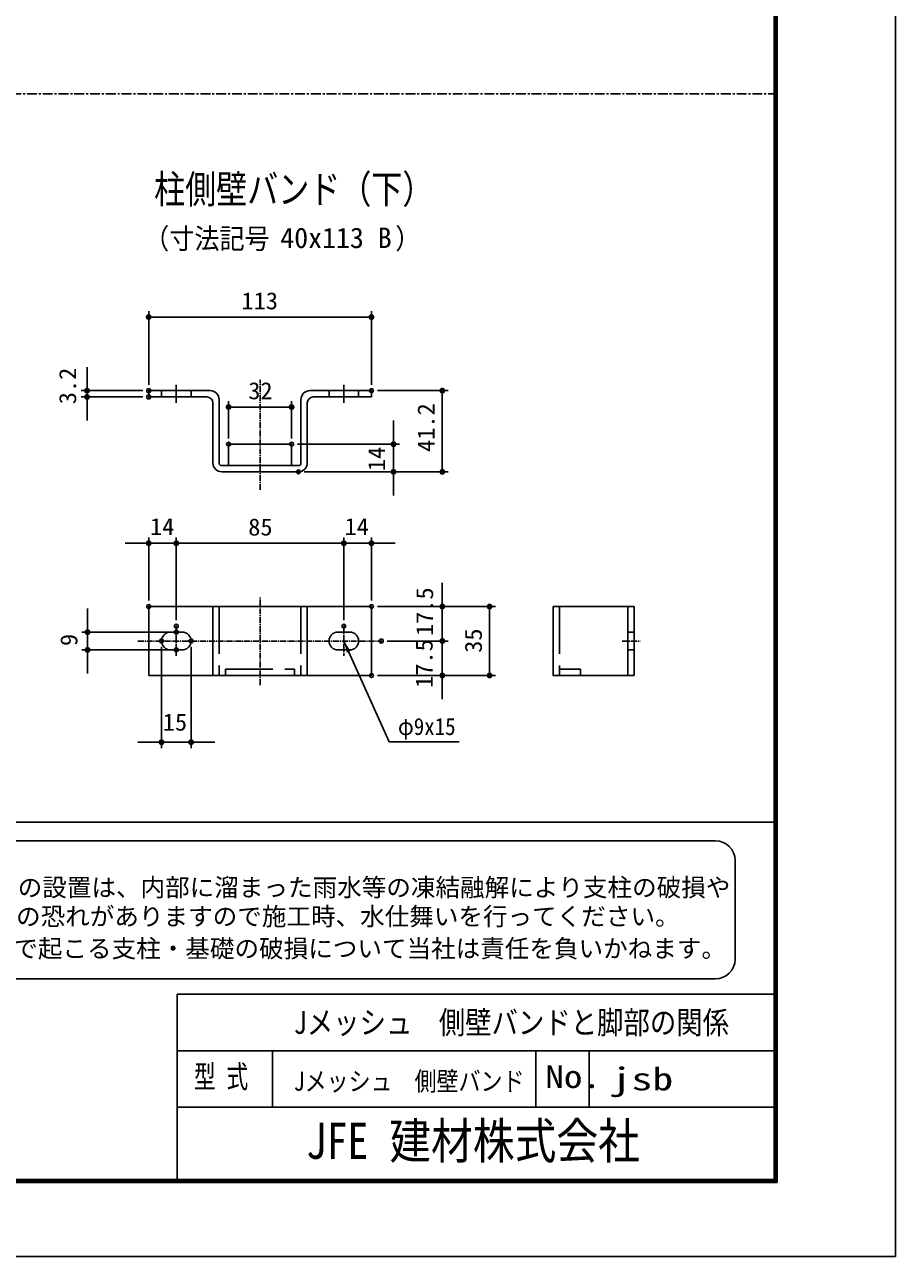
# Model space of a CAD drawing. Units: millimetres, scale not verified. Extents: x -4455 to 4455, y -3150 to 3150.
# Drawn here: x 2246 to 4455, y -3150 to -24 of the extents above; entities that cross this region are included whole.
import ezdxf
from ezdxf.enums import TextEntityAlignment as Align

# ---------------------------------------------------------------- set-up
doc = ezdxf.new("R2010")
doc.units = ezdxf.units.MM
doc.header["$LTSCALE"] = 20
doc.header["$PDMODE"] = 32
doc.header["$PDSIZE"] = 10
for name, pattern in [('DASHED', [7.5, 6, -1.5]), ('USER1', [1.125, 0.75, -0.125, 0.125, -0.125]), ('USER2', [2, 1.25, -0.25, 0.25, -0.25])]:
    doc.linetypes.add(name, pattern=pattern)
for name, color, linetype, lineweight in [('0-1_7詳細', 7, 'Continuous', 25), ('0-3_SUNPOU', 1, 'Continuous', 25), ('0-6_10枠', 7, 'Continuous', 25), ('0-7_中心線', 1, 'USER2', 25), ('0-8_WAKU', 7, 'Continuous', 25), ('0-9_SCALE', 7, 'Continuous', 25), ('0-C_D-TTL-TXT', 2, 'Continuous', 25)]:
    doc.layers.add(name, color=color, linetype=linetype, lineweight=lineweight)
doc.layers.add('0-2_6文字', color=7, linetype='Continuous')
doc.layers.add('0-4_DEFPOINTS', color=7, linetype='Continuous')
doc.styles.add('ＭＳ ゴシック', font='')
doc.styles.get('ＭＳ ゴシック').set_extended_font_data('MS Gothic')

# ---------------------------------------------------------------- blocks, each defined once
blk = doc.blocks.new('M1')
at = {"layer": '0-3_SUNPOU'}
blk.add_line((-5, 0), (-38.58, 0), dxfattribs=at)
for points in [[(0, 0), (-5, 0), (-4.96, 0.63)], [(0, 0), (-4.96, -0.63), (-5, 0)], [(0, 0), (-4.96, 0.63), (-4.84, 1.24)], [(0, 0), (-4.84, -1.24), (-4.96, -0.63)], [(0, 0), (-4.84, 1.24), (-4.65, 1.84)], [(0, 0), (-4.65, -1.84), (-4.84, -1.24)], [(0, 0), (-4.65, 1.84), (-4.38, 2.41)], [(0, 0), (-4.38, -2.41), (-4.65, -1.84)], [(0, 0), (-4.38, 2.41), (-4.05, 2.94)], [(0, 0), (-4.05, -2.94), (-4.38, -2.41)], [(0, 0), (-4.05, 2.94), (-3.64, 3.42)], [(0, 0), (-3.64, -3.42), (-4.05, -2.94)], [(0, 0), (-3.64, 3.42), (-3.19, 3.85)], [(0, 0), (-3.19, -3.85), (-3.64, -3.42)], [(0, 0), (-3.19, 3.85), (-2.68, 4.22)], [(0, 0), (-2.68, -4.22), (-3.19, -3.85)], [(0, 0), (-2.68, 4.22), (-2.13, 4.52)], [(0, 0), (-2.13, -4.52), (-2.68, -4.22)], [(0, 0), (-2.13, 4.52), (-1.55, 4.76)], [(0, 0), (-1.55, -4.76), (-2.13, -4.52)], [(0, 0), (-1.55, 4.76), (-0.94, 4.91)], [(0, 0), (-0.94, -4.91), (-1.55, -4.76)], [(0, 0), (-0.94, 4.91), (-0.31, 4.99)], [(0, 0), (-0.31, -4.99), (-0.94, -4.91)], [(0, 0), (-0.31, 4.99), (0.31, 4.99)], [(0, 0), (0.31, -4.99), (-0.31, -4.99)], [(0, 0), (0.31, 4.99), (0.94, 4.91)], [(0, 0), (0.94, 4.91), (1.55, 4.76)], [(0, 0), (1.55, 4.76), (2.13, 4.52)], [(0, 0), (2.13, 4.52), (2.68, 4.22)], [(0, 0), (2.68, 4.22), (3.19, 3.85)], [(0, 0), (3.19, 3.85), (3.64, 3.42)], [(0, 0), (3.64, 3.42), (4.05, 2.94)], [(0, 0), (4.05, 2.94), (4.38, 2.41)], [(0, 0), (4.38, 2.41), (4.65, 1.84)], [(0, 0), (4.65, 1.84), (4.84, 1.24)], [(0, 0), (4.84, 1.24), (4.96, 0.63)], [(0, 0), (4.96, 0.63), (5, 0)], [(0, 0), (0.94, -4.91), (0.31, -4.99)], [(0, 0), (1.55, -4.76), (0.94, -4.91)], [(0, 0), (2.13, -4.52), (1.55, -4.76)], [(0, 0), (2.68, -4.22), (2.13, -4.52)], [(0, 0), (3.19, -3.85), (2.68, -4.22)], [(0, 0), (3.64, -3.42), (3.19, -3.85)], [(0, 0), (4.05, -2.94), (3.64, -3.42)], [(0, 0), (4.38, -2.41), (4.05, -2.94)], [(0, 0), (4.65, -1.84), (4.38, -2.41)], [(0, 0), (4.84, -1.24), (4.65, -1.84)], [(0, 0), (4.96, -0.63), (4.84, -1.24)], [(0, 0), (5, 0), (4.96, -0.63)]]:
    blk.add_solid(points, dxfattribs=at)

msp = doc.modelspace()

# ---------------------------------------------------------------- linework, layer by layer
at = {"layer": '0-1_7詳細', "color": 1}
for p, q in [((2561.13, -938.27), (2561.13, -751.57)), ((2591.13, -766.57), (3096.13, -766.57)), ((3126.13, -938.27), (3126.13, -751.57)), ((2404.73, -923.27), (2404.73, -893.27)), ((2546.13, -953.27), (2389.73, -953.27)), ((2404.73, -953.27), (2404.73, -969.27)), ((3141.13, -953.27), (3320.87, -953.27)), ((2546.13, -969.27), (2389.73, -969.27)), ((2404.73, -999.27), (2404.73, -1029.27)), ((2763.63, -1074.27), (2763.63, -979.77)), ((2793.63, -994.77), (2893.63, -994.77)), ((2923.63, -1074.27), (2923.63, -979.77)), ((3305.87, -983.27), (3305.87, -1129.27)), ((3182.2, -1059.27), (3182.2, -1029.27)), ((2938.63, -1089.27), (3197.2, -1089.27)), ((3182.2, -1159.27), (3182.2, -1089.27)), ((2955.88, -1159.27), (3197.2, -1159.27)), ((2955.88, -1159.27), (3320.87, -1159.27)), ((3182.2, -1189.27), (3182.2, -1219.27)), ((2531.13, -1340.5), (2501.13, -1340.5)), ((2561.13, -1486.04), (2561.13, -1325.5)), ((2561.13, -1340.5), (2631.13, -1340.5)), ((2631.13, -1536.04), (2631.13, -1325.5)), ((2631.13, -1536.04), (2631.13, -1325.5)), ((2661.13, -1340.5), (2691.13, -1340.5)), ((2661.13, -1340.5), (3026.13, -1340.5)), ((3026.13, -1340.5), (2996.13, -1340.5)), ((3056.13, -1536.04), (3056.13, -1325.5)), ((3056.13, -1536.04), (3056.13, -1325.5)), ((3056.13, -1340.5), (3126.13, -1340.5)), ((3126.13, -1486.04), (3126.13, -1325.5)), ((3156.13, -1340.5), (3186.13, -1340.5)), ((3305.88, -1471.04), (3305.88, -1441.04)), ((2406.15, -1536.04), (2406.15, -1506.04)), ((3141.13, -1501.04), (3320.88, -1501.04)), ((3141.13, -1501.04), (3440.88, -1501.04)), ((3305.88, -1501.04), (3305.88, -1588.54)), ((3305.88, -1558.54), (3305.88, -1528.54)), ((3425.88, -1531.04), (3425.88, -1646.04)), ((2616.13, -1566.04), (2391.15, -1566.04)), ((2406.15, -1566.04), (2406.15, -1611.04)), ((3166.13, -1588.54), (3320.88, -1588.54)), ((3166.13, -1588.54), (3320.88, -1588.54)), ((3305.88, -1588.54), (3305.88, -1676.04)), ((2616.13, -1611.04), (2391.15, -1611.04)), ((2593.63, -1603.54), (2593.63, -1860.31)), ((2668.63, -1603.54), (2668.63, -1860.31)), ((3305.88, -1618.54), (3305.88, -1648.54)), ((2406.15, -1641.04), (2406.15, -1671.04)), ((3141.13, -1676.04), (3320.88, -1676.04)), ((3141.13, -1676.04), (3440.88, -1676.04)), ((3305.88, -1706.04), (3305.88, -1736.04)), ((2563.63, -1845.31), (2533.63, -1845.31)), ((2593.63, -1845.31), (2668.63, -1845.31)), ((2698.63, -1845.31), (2728.63, -1845.31)), ((3171.17, -1844.77), (3348.4, -1844.77))]:
    msp.add_line(p, q, dxfattribs=at)
at = {"layer": '0-1_7詳細', "color": 1, "linetype": 'USER1'}
for p, q in [((2843.63, -1204.72), (2843.63, -925.7)), ((2843.63, -1700.7), (2843.63, -1477.03)), ((2631.13, -1551.04), (2631.13, -1626.04)), ((3056.13, -1551.04), (3056.13, -1626.04)), ((2533.63, -1588.54), (3151.13, -1588.54)), ((3761.78, -1588.54), (3807.78, -1588.54))]:
    msp.add_line(p, q, dxfattribs=at)
at = {"layer": '0-1_7詳細'}
for p, q in [((2561.13, -953.27), (2561.13, -969.27)), ((2561.13, -953.27), (2717.38, -953.27)), ((2593.63, -969.27), (2593.63, -953.27)), ((2631.13, -938.27), (2631.13, -984.27)), ((2668.63, -969.27), (2668.63, -953.27)), ((2969.88, -953.27), (3126.13, -953.27)), ((3018.63, -969.27), (3018.63, -953.27)), ((3056.13, -938.27), (3056.13, -984.27)), ((3093.63, -969.27), (3093.63, -953.27)), ((3126.13, -953.27), (3126.13, -969.27)), ((2561.13, -969.27), (2708.88, -969.27)), ((2723.88, -984.27), (2723.88, -1136.77)), ((2739.88, -975.77), (2739.88, -1138.27)), ((2947.38, -975.77), (2947.38, -1138.27)), ((2947.38, -975.77), (2947.38, -1088.27)), ((2963.38, -984.27), (2963.38, -1136.77)), ((2978.38, -969.27), (3126.13, -969.27)), ((2763.63, -1089.27), (2923.63, -1089.27)), ((2763.63, -1089.27), (2763.63, -1143.27)), ((2923.63, -1089.27), (2923.63, -1143.27)), ((2744.88, -1143.27), (2942.38, -1143.27)), ((2746.38, -1159.27), (2940.88, -1159.27)), ((2561.13, -1501.04), (2561.13, -1676.04)), ((2561.13, -1501.04), (3126.13, -1501.04)), ((2723.88, -1501.04), (2723.88, -1676.04)), ((2963.38, -1501.04), (2963.38, -1676.04)), ((3126.13, -1501.04), (3126.13, -1676.04)), ((3586.78, -1501.04), (3792.78, -1501.04)), ((3776.78, -1501.04), (3776.78, -1676.04)), ((3792.78, -1501.04), (3792.78, -1676.04)), ((2616.13, -1566.04), (2646.13, -1566.04)), ((3041.13, -1566.04), (3071.13, -1566.04)), ((3171.17, -1844.77), (3056.94, -1590.37)), ((3776.78, -1566.04), (3792.78, -1566.04)), ((2616.13, -1611.04), (2646.13, -1611.04)), ((3041.13, -1611.04), (3071.13, -1611.04)), ((3776.78, -1611.04), (3792.78, -1611.04)), ((2561.13, -1676.04), (3126.13, -1676.04)), ((2561.13, -1676.04), (3126.13, -1676.04))]:
    msp.add_line(p, q, dxfattribs=at)
at = {"layer": '0-1_7詳細', "color": 1, "linetype": 'DASHED'}
for p, q in [((2739.88, -1501.04), (2739.88, -1676.04)), ((2947.38, -1501.04), (2947.38, -1676.04)), ((3602.78, -1501.04), (3602.78, -1676.04)), ((2756.13, -1660.04), (2756.13, -1676.04)), ((3602.78, -1660.04), (3656.78, -1660.04)), ((3656.78, -1660.04), (3656.78, -1676.04))]:
    msp.add_line(p, q, dxfattribs=at)
at = {"layer": '0-1_7詳細'}
msp.add_lwpolyline([(3586.78, -1501.04), (3586.78, -1676.04), (3792.78, -1676.04)], dxfattribs=at)
at = {"layer": '0-1_7詳細', "color": 1, "linetype": 'DASHED'}
msp.add_lwpolyline([(2756.13, -1660.04), (2931.13, -1660.04), (2931.13, -1676.04)], dxfattribs=at)
at = {"layer": '0-1_7詳細'}
for centre, radius, start, end in [((2717.38, -975.77), 22.5, 0, 90), ((2969.88, -975.77), 22.5, 90, 180), ((2708.88, -984.27), 15, 0, 90), ((2978.38, -984.27), 15, 90, 180), ((2746.38, -1136.77), 22.5, 180, 270), ((2744.88, -1138.27), 5, 180, 270), ((2940.88, -1136.77), 22.5, 270, 0), ((2942.38, -1138.27), 5, 270, 0), ((2616.13, -1588.54), 22.5, 90, 270), ((2646.13, -1588.54), 22.5, 270, 90), ((3041.13, -1588.54), 22.5, 90, 270), ((3071.13, -1588.54), 22.5, 270, 90)]:
    msp.add_arc(centre, radius, start, end, dxfattribs=at)
msp.add_solid([(3056.13, -1588.54), (3073.17, -1613.78), (3063.66, -1618.04)], dxfattribs=at)
at = {"layer": '0-4_DEFPOINTS'}
for p in [(3126.13, -766.57), (2404.73, -969.27), (2561.13, -953.27), (2561.13, -953.27), (2561.13, -969.27), (3126.13, -953.27), (3126.13, -953.27), (2923.63, -994.77), (2763.63, -1089.27), (2923.63, -1089.27), (3182.2, -1089.27), (2940.88, -1159.27), (2940.88, -1159.27), (3305.87, -1159.27), (2631.13, -1340.5), (3056.13, -1340.5), (3126.13, -1340.5), (2561.13, -1501.04), (3126.13, -1501.04), (2631.13, -1551.04), (2631.13, -1566.04), (3056.13, -1551.04), (2593.63, -1588.54), (2668.63, -1588.54), (3151.13, -1588.54), (3305.88, -1588.54), (2406.15, -1611.04), (2631.13, -1611.04), (3126.13, -1676.04), (3305.88, -1676.04), (3425.88, -1676.04), (2668.63, -1845.31)]:
    msp.add_point(p, dxfattribs=at)
at = {"layer": '0-6_10枠', "color": 3}
msp.add_lwpolyline([(-4455, 3150), (4455, 3150), (4455, -3150), (-4455, -3150)], close=True, dxfattribs=at)
at = {"layer": '0-6_10枠'}
for points in [[(-4155, 2962.5), (4155, 2962.5), (4155, -2962.5), (-4155, -2962.5)], [(-4153.13, 2960.62), (4153.12, 2960.62), (4153.12, -2960.63), (-4153.13, -2960.63)], [(-4151.25, 2958.75), (4151.25, 2958.75), (4151.25, -2958.75), (-4151.25, -2958.75)], [(-4149.38, 2956.87), (4149.37, 2956.87), (4149.37, -2956.88), (-4149.38, -2956.88)], [(-4147.5, 2955), (4147.5, 2955), (4147.5, -2955), (-4147.5, -2955)]]:
    msp.add_lwpolyline(points, close=True, dxfattribs=at)
at = {"layer": '0-7_中心線'}
msp.add_line((-4147.5, -200), (4147.5, -200), dxfattribs=at)
at = {"layer": '0-8_WAKU'}
for p, q in [((2633.05, -2484.93), (4147.5, -2484.93)), ((2633.05, -2955), (2633.05, -2484.93)), ((2633.05, -2628.18), (4147.5, -2628.18)), ((2875.23, -2771.43), (2875.23, -2628.18)), ((3542.69, -2771.43), (3542.69, -2628.18)), ((3678.78, -2771.43), (3678.78, -2628.18)), ((2633.05, -2771.43), (4147.5, -2771.43))]:
    msp.add_line(p, q, dxfattribs=at)
at = {"layer": '0-9_SCALE'}
msp.add_line((-4147.5, -2048.27), (4147.5, -2048.27), dxfattribs=at)
at = {"layer": '0-C_D-TTL-TXT'}
for p, q in [((3998.53, -2095.74), (1552.98, -2095.74)), ((4048.53, -2395.74), (4048.53, -2145.74)), ((1552.98, -2445.74), (3998.53, -2445.74))]:
    msp.add_line(p, q, dxfattribs=at)
for centre, start, end in [((3998.53, -2145.74), 0, 90), ((3998.53, -2395.74), 270, 0)]:
    msp.add_arc(centre, 50, start, end, dxfattribs=at)

# ---------------------------------------------------------------- block references
at = {"layer": '0-1_7詳細', "xscale": 1.5, "yscale": 1.5}
for p, rotation in [((2561.13, -766.57), 180), ((2404.73, -953.27), 270), ((2404.73, -969.27), 90), ((3305.87, -953.27), 90), ((2763.63, -994.77), 180), ((3182.2, -1089.27), 270), ((3305.87, -1159.27), 270), ((3182.2, -1159.27), 90), ((2631.13, -1340.5), 180), ((2631.13, -1340.5), 180), ((3126.13, -1340.5), 180), ((3305.88, -1501.04), 270), ((3425.88, -1501.04), 90), ((2406.15, -1566.04), 270), ((3305.88, -1588.54), 270), ((3305.88, -1588.54), 90), ((2406.15, -1611.04), 90), ((3425.88, -1676.04), 270), ((3305.88, -1676.04), 90), ((2668.63, -1845.31), 180)]:
    msp.add_blockref('M1', p, dxfattribs=dict(at, rotation=rotation))
for p in [(3126.13, -766.57), (2923.63, -994.77), (2561.13, -1340.5), (3056.13, -1340.5), (3056.13, -1340.5), (2593.63, -1845.31)]:
    msp.add_blockref('M1', p, dxfattribs=at)

# ---------------------------------------------------------------- texts
at = {"layer": '0-1_7詳細', "color": 3, "style": 'ＭＳ ゴシック'}
for s, width, p in [('113', 1.05, (2796.38, -759.9)), ('32', 1.05, (2813.63, -988.09)), ('14', 1.05, (2564.49, -1332.78)), ('85', 1.05, (2813.63, -1333.83)), ('14', 1.05, (3057.78, -1332.78)), ('15', 1.05, (2596.83, -1828.89)), ('φ9x15', 0.9, (3193.33, -1840.11))]:
    msp.add_text(s, height=43.26, dxfattribs=dict(at, width=width)).set_placement(p, align=Align.BOTTOM_LEFT)
at = {"layer": '0-1_7詳細', "color": 3, "style": 'ＭＳ ゴシック', "width": 1.05}
for s, p in [('3.2', (2390.11, -987.76)), ('41.2', (3299.2, -1108.77)), ('14', (3173.74, -1157.54)), ('17.5', (3295.64, -1576.01)), ('35', (3419.21, -1618.54)), ('9', (2393.24, -1601.23)), ('17.5', (3294.27, -1707.51))]:
    msp.add_text(s, height=43.26, rotation=90, dxfattribs=at).set_placement(p, align=Align.BOTTOM_LEFT)
at = {"layer": '0-2_6文字', "style": 'ＭＳ ゴシック'}
for s, height, width, p in [('柱側壁バンド（下）', 72.14, 0.8, (2574.95, -499.75)), ('（寸法記号\u3000\u3000\u3000\u3000\u3000）', 51.91, 0.9, (2549.47, -608.98))]:
    msp.add_text(s, height=height, dxfattribs=dict(at, width=width)).set_placement(p, align=Align.BOTTOM_LEFT)
msp.add_text('40x113 B', height=51.91, dxfattribs=at).set_placement((2894.99, -606.96), align=Align.BOTTOM_LEFT)
at = {"layer": '0-8_WAKU', "style": 'ＭＳ ゴシック'}
for s, height, width, p in [('Jメッシュ\u3000側壁バンドと脚部の関係', 57.73, 0.85, (2928.88, -2602.74)), ('型 式', 57.73, 0.7, (2675.8, -2740.02)), ('Jメッシュ\u3000側壁バンド', 48.11, 0.85, (2928.88, -2744.14)), ('No.', 57.73, 1.2, (3567.04, -2740.02)), ('jsb', 57.73, 1.35, (3732.43, -2745.99)), ('JFE 建材株式会社', 91.4, 0.85, (2959.9, -2929.94))]:
    msp.add_text(s, height=height, dxfattribs=dict(at, width=width)).set_placement(p, align=Align.BOTTOM_LEFT)
at = {"layer": '0-C_D-TTL-TXT', "color": 7, "style": 'ＭＳ ゴシック'}
for s, p in [('凍結の恐れがある場所への設置は、内部に溜まった雨水等の凍結融解により支柱の破損や', (1543.16, -2250.41)), ('コンクリート基礎の破損の恐れがありますので施工時、水仕舞いを行ってください。', (1539.05, -2323.84)), ('施工による水仕舞い不備で起こる支柱・基礎の破損について当社は責任を負いかねます。 ', (1532.06, -2405.33))]:
    msp.add_text(s, height=45.7, dxfattribs=at).set_placement(p, align=Align.BOTTOM_LEFT)

doc.saveas('drawing.dxf')
